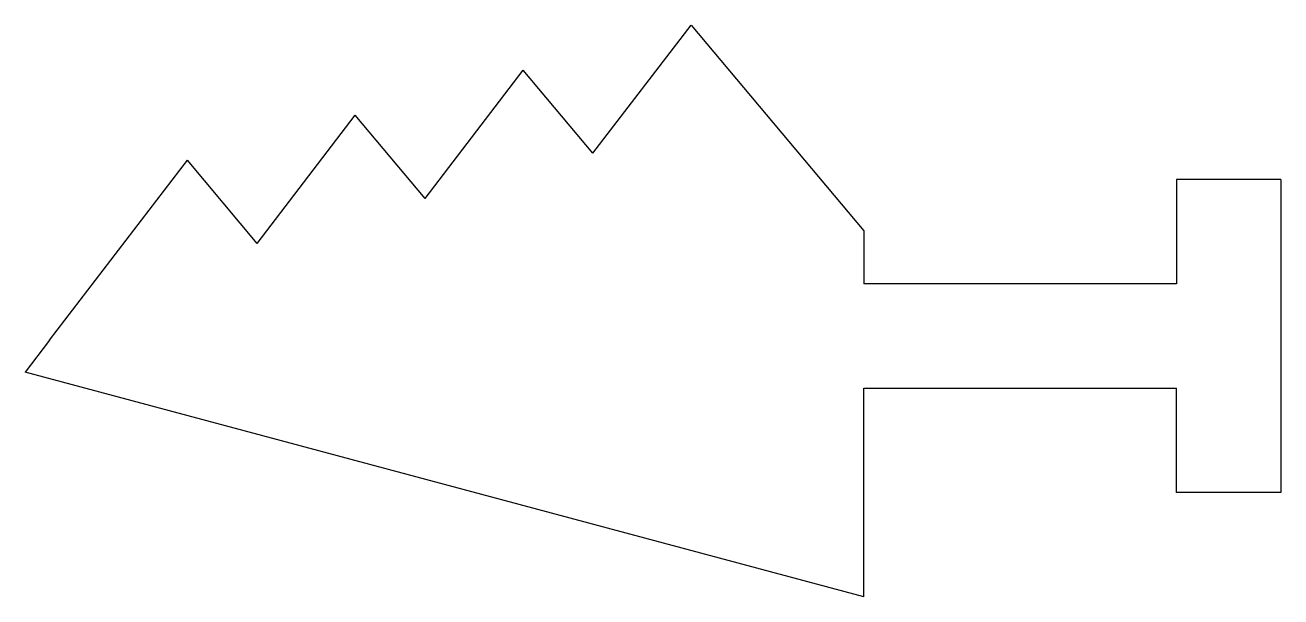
# Model space of a CAD drawing. Header units: inches. Extents: x 17.8 to 90, y 7.6 to 40.5.
import ezdxf

# ---------------------------------------------------------------- set-up
doc = ezdxf.new("R2010")
doc.units = ezdxf.units.IN
doc.header["$MEASUREMENT"] = 0

msp = doc.modelspace()

# ---------------------------------------------------------------- linework, layer by layer
for p, q in [((50.457, 33.099), (56.102, 40.471)), ((56.102, 40.471), (66.032, 28.637)), ((40.798, 30.51), (46.443, 37.883)), ((50.457, 33.099), (46.443, 37.883)), ((31.139, 27.922), (36.783, 35.295)), ((40.798, 30.51), (36.783, 35.295)), ((19.198, 22.354), (27.124, 32.707)), ((31.139, 27.922), (27.124, 32.707)), ((90.032, 31.592), (84.032, 31.592)), ((84.032, 31.592), (84.032, 25.592)), ((90.032, 31.592), (90.032, 13.592)), ((66.032, 28.637), (66.032, 25.592)), ((84.032, 25.592), (66.032, 25.592)), ((19.198, 22.354), (17.792, 20.518)), ((66.032, 7.592), (17.792, 20.518)), ((66.032, 19.592), (84.032, 19.592)), ((66.032, 7.592), (66.032, 19.592)), ((84.032, 13.592), (84.032, 19.592)), ((90.032, 13.592), (84.032, 13.592))]:
    msp.add_line(p, q)

doc.saveas('drawing.dxf')
